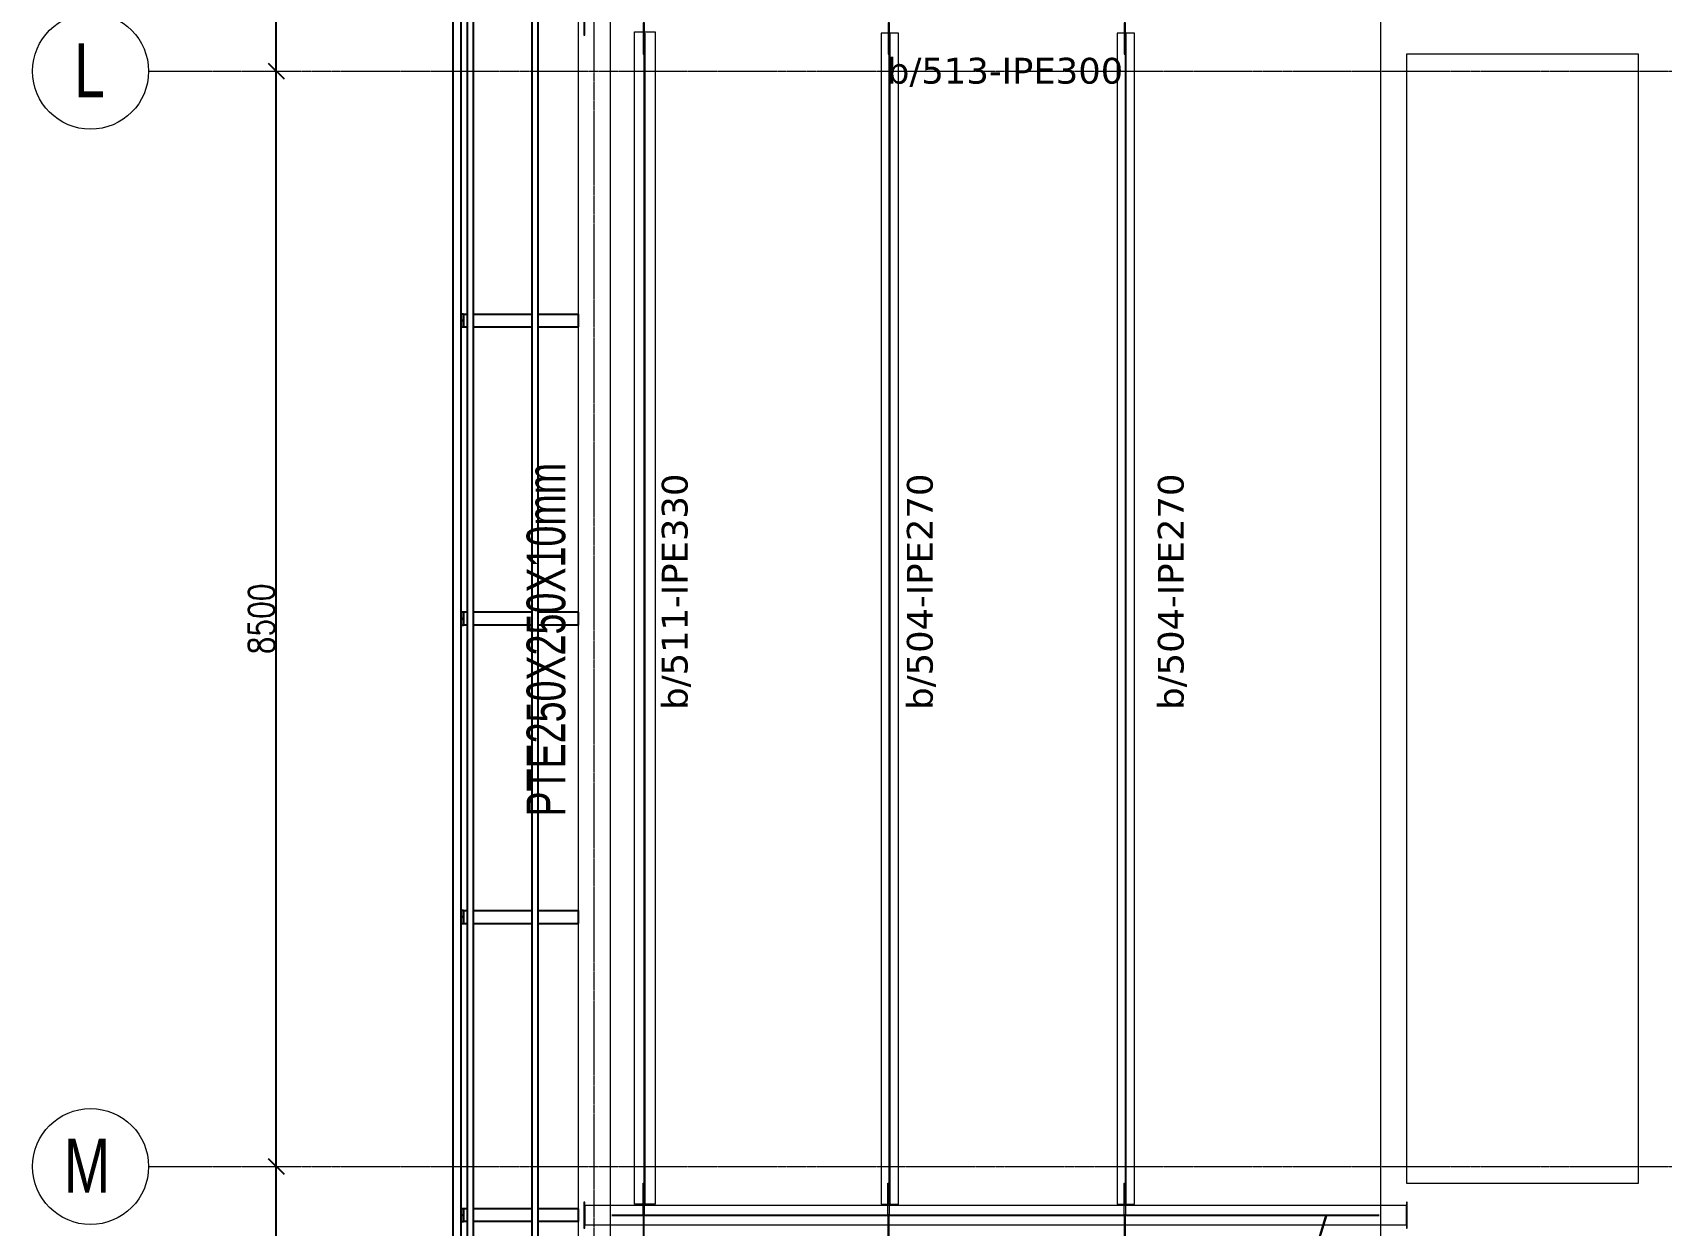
# Model space of a CAD drawing. Header units: millimetres. Extents: x -900 to 75397, y -21218 to 30654.
# Drawn here: x -900 to 11737, y 8043 to 17300 of the extents above; entities that cross this region are included whole.
import ezdxf

# ---------------------------------------------------------------- set-up
doc = ezdxf.new("R2010")
doc.units = ezdxf.units.MM
doc.header["$LTSCALE"] = 0.9
doc.linetypes.add('Grid Line', pattern=[3.33375, 1.905, -0.47625, 0.47625, -0.47625])
for name, color, linetype, lineweight in [('0-3', 250, 'Continuous', 5), ('A_ALMA', 255, 'Continuous', 5), ('E_EJES', 8, 'Continuous', 9), ('E_EJES-1', 8, 'Grid Line', 9), ('E_TEXTO', 3, 'Continuous', 9), ('E_VIGAS', 5, 'Continuous', 9), ('E_VIGAS-1', 5, 'Continuous', 25), ('E_VIGAS-2', 1, 'Continuous', 25), ('P-PLATINA', 6, 'Continuous', 15), ('VIGAS_HCB', 253, 'Continuous', 15)]:
    doc.layers.add(name, color=color, linetype=linetype, lineweight=lineweight)
doc.layers.add('COTAS', color=8, linetype='Continuous')
doc.styles.add('Arial Narrow', font='', dxfattribs={"width": 0.85, "height": 0.3})
doc.styles.add('CNI_COTAS', font='romans.shx', dxfattribs={"width": 0.8})
doc.styles.add('Swis721 LtCn BT', font='swisscl.ttf', dxfattribs={"height": 0.42})
doc.styles.add('VERDANA', font='verdana.ttf')
doc.styles.get('Arial Narrow').set_extended_font_data('Arial Narrow')
doc.dimstyles.new('1.5', dxfattribs={"dimscale": 0, "dimtxt": 200, "dimasz": 120, "dimexe": 4, "dimexo": 4, "dimgap": 15, "dimtad": 1, "dimdec": 0, "dimzin": 4, "dimdsep": 46, "dimtxsty": 'CNI_COTAS', "dimblk": 'OBLIQUE', "dimcen": -0.09, "dimclrd": 256, "dimclrt": 3, "dimadec": 0, "dimazin": 0, "dimtfac": 1, "dimtdec": 0, "dimtmove": 2, "dimatfit": 0, "dimldrblk": 'OBLIQUE', "dimfxl": 0.05, "dimtolj": 1, "dimtzin": 0, "dimarcsym": 0})

# ---------------------------------------------------------------- blocks, each defined once
blk = doc.blocks.new('EST_SFM_VIGA-METALICA-SECCION-C - EST_SFM_VIGA-METALICA-UPN160-1602621-PLANTA DE PISO 14 N_E_ _56_55m')
at = {"layer": 'E_VIGAS-1'}
for p, q in [((14.466, 0.047), (-14.455, 0.047)), ((-14.46, -0.018), (14.471, -0.018))]:
    blk.add_line(p, q, dxfattribs=at)
blk = doc.blocks.new('EST_SFM_VIGA-METALICA-SECCION-C - EST_SFM_VIGA-METALICA-UPN100-1529610-PLANTA DE PISO 14 N_E_ _56_55m')
at = {"layer": 'E_VIGAS-2'}
for p, q in [((14.393, 0.032), (-14.441, 0.032)), ((-14.442, -0.018), (14.393, -0.018))]:
    blk.add_line(p, q, dxfattribs=at)
blk = doc.blocks.new('EST_SFM_VIGA-METALICA-SECCION-C - EST_SFM_VIGA-METALICA-UPN100-1529678-PLANTA DE PISO 14 N_E_ _56_55m')
at = {"layer": 'E_VIGAS-2'}
for p, q in [((13.374, 0.018), (-13.422, 0.018)), ((-13.504, -0.032), (13.456, -0.032))]:
    blk.add_line(p, q, dxfattribs=at)
blk = doc.blocks.new('DCTIB_CNI_EST_MOD-1A-FAC_0001_rvt-2-PLANTA DE PISO 14 N_E_ _56_55m')
at = {"layer": 'E_VIGAS-1'}
for p, q in [((-75.177, 155.778), (-75.195, 155.778)), ((-75.195, 155.731), (-75.181, 155.731)), ((-75.181, 155.725), (-75.195, 155.725)), ((-75.181, 155.731), (-75.176, 155.731)), ((-75.181, 155.731), (-75.176, 155.731)), ((-75.177, 155.731), (-75.181, 155.731)), ((-75.176, 155.725), (-75.181, 155.725)), ((-75.181, 155.725), (-75.177, 155.725)), ((-75.176, 155.725), (-75.181, 155.725)), ((-75.177, 155.741), (-75.177, 155.778)), ((-75.177, 155.778), (-75.175, 155.778)), ((-75.177, 155.678), (-75.177, 155.716)), ((-75.175, 155.678), (-75.175, 155.778)), ((-75.175, 155.778), (-75.147, 155.778)), ((-75.175, 155.778), (-75.175, 155.678)), ((-75.097, 155.778), (-74.647, 155.778)), ((-74.597, 155.778), (-74.286, 155.778)), ((-74.286, 155.778), (-74.286, 155.678)), ((-75.195, 155.678), (-75.177, 155.678)), ((-75.175, 155.678), (-75.177, 155.678)), ((-75.175, 155.678), (-75.147, 155.678)), ((-75.097, 155.678), (-74.647, 155.678)), ((-74.597, 155.678), (-74.286, 155.678)), ((-75.177, 153.464), (-75.195, 153.464)), ((-75.177, 153.464), (-75.175, 153.464)), ((-75.177, 153.426), (-75.177, 153.464)), ((-75.175, 153.364), (-75.175, 153.464)), ((-75.175, 153.464), (-75.175, 153.364)), ((-75.147, 153.464), (-75.175, 153.464)), ((-74.647, 153.464), (-75.097, 153.464)), ((-74.287, 153.464), (-74.597, 153.464)), ((-74.287, 153.464), (-74.287, 153.364)), ((-75.195, 153.417), (-75.181, 153.417)), ((-75.181, 153.411), (-75.195, 153.411)), ((-75.195, 153.364), (-75.177, 153.364)), ((-75.181, 153.417), (-75.176, 153.417)), ((-75.181, 153.417), (-75.176, 153.417)), ((-75.177, 153.417), (-75.181, 153.417)), ((-75.176, 153.411), (-75.181, 153.411)), ((-75.181, 153.411), (-75.177, 153.411)), ((-75.176, 153.411), (-75.181, 153.411)), ((-75.177, 153.364), (-75.177, 153.401)), ((-75.175, 153.364), (-75.177, 153.364)), ((-75.147, 153.364), (-75.175, 153.364)), ((-74.647, 153.364), (-75.097, 153.364)), ((-74.287, 153.364), (-74.597, 153.364)), ((-75.177, 151.149), (-75.195, 151.149)), ((-75.177, 151.112), (-75.177, 151.149)), ((-75.177, 151.149), (-75.175, 151.149)), ((-75.175, 151.049), (-75.175, 151.149)), ((-75.175, 151.149), (-75.147, 151.149)), ((-75.175, 151.149), (-75.175, 151.049)), ((-75.097, 151.149), (-74.647, 151.149)), ((-74.597, 151.149), (-74.287, 151.149)), ((-74.287, 151.149), (-74.287, 151.049)), ((-75.195, 151.102), (-75.181, 151.102)), ((-75.181, 151.097), (-75.195, 151.097)), ((-75.195, 151.049), (-75.177, 151.049)), ((-75.181, 151.102), (-75.176, 151.102)), ((-75.181, 151.102), (-75.176, 151.102)), ((-75.177, 151.102), (-75.181, 151.102)), ((-75.176, 151.097), (-75.181, 151.097)), ((-75.181, 151.097), (-75.177, 151.097)), ((-75.176, 151.097), (-75.181, 151.097)), ((-75.177, 151.049), (-75.177, 151.087)), ((-75.175, 151.049), (-75.177, 151.049)), ((-75.175, 151.049), (-75.147, 151.049)), ((-75.097, 151.049), (-74.647, 151.049)), ((-74.597, 151.049), (-74.287, 151.049)), ((-75.177, 148.835), (-75.195, 148.835)), ((-75.195, 148.788), (-75.181, 148.788)), ((-75.181, 148.782), (-75.195, 148.782)), ((-75.181, 148.788), (-75.176, 148.788)), ((-75.181, 148.788), (-75.176, 148.788)), ((-75.177, 148.788), (-75.181, 148.788)), ((-75.176, 148.782), (-75.181, 148.782)), ((-75.181, 148.782), (-75.177, 148.782)), ((-75.176, 148.782), (-75.181, 148.782)), ((-75.177, 148.835), (-75.175, 148.835)), ((-75.177, 148.798), (-75.177, 148.835)), ((-75.177, 148.735), (-75.177, 148.772)), ((-75.175, 148.735), (-75.175, 148.835)), ((-75.175, 148.835), (-75.175, 148.735)), ((-75.147, 148.835), (-75.175, 148.835)), ((-74.647, 148.835), (-75.097, 148.835)), ((-74.287, 148.835), (-74.597, 148.835)), ((-74.287, 148.835), (-74.287, 148.735)), ((-75.195, 148.735), (-75.177, 148.735)), ((-75.175, 148.735), (-75.177, 148.735)), ((-75.147, 148.735), (-75.175, 148.735)), ((-74.647, 148.735), (-75.097, 148.735)), ((-74.287, 148.735), (-74.597, 148.735))]:
    blk.add_line(p, q, dxfattribs=at)
for points, knots in [([(-75.181, 155.731), (-75.181, 155.731), (-75.18, 155.731), (-75.179, 155.732), (-75.178, 155.733), (-75.177, 155.734), (-75.177, 155.735), (-75.177, 155.736), (-75.177, 155.738), (-75.177, 155.74), (-75.177, 155.741)], [0, 0, 0, 0, 0.142857, 0.285714, 0.428571, 0.571429, 0.678571, 0.732143, 0.785714, 1, 1, 1, 1]), ([(-75.177, 155.716), (-75.177, 155.716), (-75.177, 155.718), (-75.177, 155.72), (-75.177, 155.722), (-75.178, 155.724), (-75.179, 155.725), (-75.181, 155.725), (-75.181, 155.725)], [0, 0, 0, 0, 0.142857, 0.285714, 0.428571, 0.571429, 0.785714, 1, 1, 1, 1]), ([(-75.181, 153.417), (-75.181, 153.417), (-75.18, 153.417), (-75.179, 153.417), (-75.178, 153.418), (-75.177, 153.42), (-75.177, 153.421), (-75.177, 153.422), (-75.177, 153.424), (-75.177, 153.425), (-75.177, 153.426)], [0, 0, 0, 0, 0.142857, 0.285714, 0.428571, 0.571429, 0.678571, 0.732143, 0.785714, 1, 1, 1, 1]), ([(-75.177, 153.401), (-75.177, 153.402), (-75.177, 153.403), (-75.177, 153.406), (-75.177, 153.408), (-75.178, 153.409), (-75.179, 153.411), (-75.181, 153.411), (-75.181, 153.411)], [0, 0, 0, 0, 0.142857, 0.285714, 0.428571, 0.571429, 0.785714, 1, 1, 1, 1]), ([(-75.181, 151.102), (-75.181, 151.102), (-75.18, 151.102), (-75.179, 151.103), (-75.178, 151.104), (-75.177, 151.105), (-75.177, 151.107), (-75.177, 151.108), (-75.177, 151.109), (-75.177, 151.111), (-75.177, 151.112)], [0, 0, 0, 0, 0.142857, 0.285714, 0.428571, 0.571429, 0.678571, 0.732143, 0.785714, 1, 1, 1, 1]), ([(-75.177, 151.087), (-75.177, 151.088), (-75.177, 151.089), (-75.177, 151.091), (-75.177, 151.093), (-75.178, 151.095), (-75.179, 151.096), (-75.181, 151.097), (-75.181, 151.097)], [0, 0, 0, 0, 0.142857, 0.285714, 0.428571, 0.571429, 0.785714, 1, 1, 1, 1]), ([(-75.181, 148.788), (-75.181, 148.788), (-75.18, 148.788), (-75.179, 148.788), (-75.178, 148.79), (-75.177, 148.791), (-75.177, 148.792), (-75.177, 148.793), (-75.177, 148.795), (-75.177, 148.796), (-75.177, 148.798)], [0, 0, 0, 0, 0.142857, 0.285714, 0.428571, 0.571429, 0.678571, 0.732143, 0.785714, 1, 1, 1, 1]), ([(-75.177, 148.772), (-75.177, 148.773), (-75.177, 148.775), (-75.177, 148.777), (-75.177, 148.779), (-75.178, 148.781), (-75.179, 148.782), (-75.181, 148.782), (-75.181, 148.782)], [0, 0, 0, 0, 0.142857, 0.285714, 0.428571, 0.571429, 0.785714, 1, 1, 1, 1])]:
    blk.add_open_spline(points, degree=3, knots=knots, dxfattribs=at)
for name, p, rotation in [('EST_SFM_VIGA-METALICA-SECCION-C - EST_SFM_VIGA-METALICA-UPN160-1602621-PLANTA DE PISO 14 N_E_ _56_55m', (-75.242, 153.418), 270), ('EST_SFM_VIGA-METALICA-SECCION-C - EST_SFM_VIGA-METALICA-UPN100-1529610-PLANTA DE PISO 14 N_E_ _56_55m', (-75.13, 153.388), 269.9999999999999), ('EST_SFM_VIGA-METALICA-SECCION-C - EST_SFM_VIGA-METALICA-UPN100-1529678-PLANTA DE PISO 14 N_E_ _56_55m', (-74.615, 153.388), 270.0000000000001)]:
    blk.add_blockref(name, p, dxfattribs=dict(at, rotation=rotation))
blk = doc.blocks.new('Grid - CNI_NOMBRE EJES-372759-PLANTA DE PISO 14 N_E_ _56_55m')
at = {"layer": 'E_EJES'}
blk.add_circle((0, 0), 0.003, dxfattribs=at)
blk = doc.blocks.new('_Oblique')
at = {"color": 0, "linetype": 'ByBlock', "lineweight": -2}
blk.add_line((-0.5, -0.5), (0.5, 0.5), dxfattribs=at)
blk = doc.blocks.new('*D428')
at = {"layer": 'COTAS', "lineweight": -2, "transparency": 16777216}
blk.add_line((991, 0), (991, 8500), dxfattribs=at)
at = {"layer": 'COTAS', "color": 0, "lineweight": -2, "transparency": 16777216}
blk.add_line((995, 0), (995, 0), dxfattribs=at)
at = {"layer": 'Defpoints', "color": 0, "transparency": 16777216}
for p in [(991, 8500), (991, 8500), (991, 0)]:
    blk.add_point(p, dxfattribs=at)
at = {"layer": 'COTAS', "lineweight": -2, "transparency": 16777216, "xscale": 120, "yscale": 120, "zscale": 120}
for p, rotation in [((991, 8500), 90), ((991, 0), 270)]:
    blk.add_blockref('_Oblique', p, dxfattribs=dict(at, rotation=rotation))
at = {"layer": 'COTAS', "color": 3, "transparency": 16777216, "insert": (876, 4250), "char_height": 200, "attachment_point": 5, "rotation": 90, "style": 'CNI_COTAS'}
blk.add_mtext('\\A1;8500', dxfattribs=at)
blk = doc.blocks.new('*D429')
at = {"layer": 'COTAS', "lineweight": -2, "transparency": 16777216}
blk.add_line((991, 8500), (991, 17000), dxfattribs=at)
at = {"layer": 'COTAS', "color": 0, "lineweight": -2, "transparency": 16777216}
for p, q in [((995, 17000), (995, 17000)), ((995, 8500), (995, 8500))]:
    blk.add_line(p, q, dxfattribs=at)
at = {"layer": 'Defpoints', "color": 0, "transparency": 16777216}
for p in [(991, 17000), (991, 17000), (991, 8500)]:
    blk.add_point(p, dxfattribs=at)
at = {"layer": 'COTAS', "lineweight": -2, "transparency": 16777216, "xscale": 120, "yscale": 120, "zscale": 120}
for p, rotation in [((991, 17000), 90), ((991, 8500), 270)]:
    blk.add_blockref('_Oblique', p, dxfattribs=dict(at, rotation=rotation))
at = {"layer": 'COTAS', "color": 3, "transparency": 16777216, "insert": (876, 12750), "char_height": 200, "attachment_point": 5, "rotation": 90, "style": 'CNI_COTAS'}
blk.add_mtext('\\A1;8500', dxfattribs=at)
blk = doc.blocks.new('*D430')
at = {"layer": 'COTAS', "lineweight": -2, "transparency": 16777216}
blk.add_line((991, 17000), (991, 25500), dxfattribs=at)
at = {"layer": 'COTAS', "color": 0, "lineweight": -2, "transparency": 16777216}
for p, q in [((995, 25500), (995, 25500)), ((995, 17000), (995, 17000))]:
    blk.add_line(p, q, dxfattribs=at)
at = {"layer": 'Defpoints', "color": 0, "transparency": 16777216}
for p in [(991, 25500), (991, 25500), (991, 17000)]:
    blk.add_point(p, dxfattribs=at)
at = {"layer": 'COTAS', "lineweight": -2, "transparency": 16777216, "xscale": 120, "yscale": 120, "zscale": 120}
for p, rotation in [((991, 25500), 90), ((991, 17000), 270)]:
    blk.add_blockref('_Oblique', p, dxfattribs=dict(at, rotation=rotation))
at = {"layer": 'COTAS', "color": 3, "transparency": 16777216, "insert": (876, 21250), "char_height": 200, "attachment_point": 5, "rotation": 90, "style": 'CNI_COTAS'}
blk.add_mtext('\\A1;8500', dxfattribs=at)

msp = doc.modelspace()

# ---------------------------------------------------------------- linework, layer by layer
at = {"layer": 'A_ALMA'}
for p, q in [((3846.2, 8207.6), (3846.2, 17295.2)), ((3853.7, 8207.6), (3853.7, 17295.2)), ((5746.7, 8207.6), (5746.7, 17295.2)), ((5753.3, 8207.6), (5753.3, 17295.2)), ((7579.2, 8207.5), (7579.2, 17295.1)), ((7585.8, 8207.5), (7585.8, 17295.1)), ((3593.4, 8126.1), (9548.4, 8126.1)), ((3593.4, 8119), (9548.4, 8119))]:
    msp.add_line(p, q, dxfattribs=at)
at = {"layer": 'E_EJES-1'}
for p, q in [((3457.4, -4386.1), (3457.4, 29754.4)), ((0, 17000), (74491, 17000)), ((0, 8500), (74491, 8500))]:
    msp.add_line(p, q, dxfattribs=at)
at = {"layer": 'E_VIGAS', "color": 30, "true_color": 0xf26722}
for points in [[(9558.4, 26595.9), (9558.5, -1095.9), (65358.6, -1095.8), (65358.6, 26595.9)], [(3333.4, 235), (3583.4, 235), (3583.4, 25265), (3333.4, 25265)], [(9758.4, 17132.6), (9758.4, 8370.2), (11558.4, 8370.2), (11558.4, 17132.6)]]:
    msp.add_lwpolyline(points, close=True, dxfattribs=at)
at = {"layer": 'P-PLATINA'}
for points in [[(3837.2, 17132.6), (3847.2, 17132.6), (3847.2, 17376.6), (3837.2, 17376.6)], [(5739.2, 17132.6), (5749.2, 17132.6), (5749.2, 17376.6), (5739.2, 17376.6)], [(7569.2, 17132.6), (7579.2, 17132.6), (7579.2, 17376.6), (7569.2, 17376.6)], [(3836.2, 8370.1), (3846.2, 8370.1), (3846.2, 8126.1), (3836.2, 8126.1)], [(5736.7, 8370.1), (5746.7, 8370.1), (5746.7, 8126.1), (5736.7, 8126.1)], [(7569.2, 8370.1), (7579.2, 8370.1), (7579.2, 8126.1), (7569.2, 8126.1)], [(3836.3, 7875), (3846.3, 7875), (3846.3, 8119), (3836.3, 8119)], [(5736.8, 7875), (5746.8, 7875), (5746.8, 8119), (5736.8, 8119)], [(7569.2, 7875), (7579.2, 7875), (7579.2, 8119), (7569.2, 8119)], [(9060.3, 7886), (9069.8, 7883), (9141.5, 8116.3), (9132, 8119.2)]]:
    msp.add_lwpolyline(points, close=True, dxfattribs=at)
at = {"layer": 'VIGAS_HCB', "color": 8}
for points in [[(3377.4, 17480.2), (3377.4, 17280.2), (3383.4, 17280.2), (3383.4, 17480.2)], [(3377.4, 8222.6), (3377.4, 8022.6), (3383.4, 8022.6), (3383.4, 8222.6)], [(9758.4, 8222.6), (9758.4, 8022.6), (9764.4, 8022.6), (9764.4, 8222.6)]]:
    msp.add_lwpolyline(points, close=True, dxfattribs=at)
at = {"layer": 'VIGAS_HCB'}
for points in [[(3930, 8207.6), (3770, 8207.6), (3770, 17305.2), (3930, 17305.2)], [(5682.5, 8207.6), (5817.5, 8207.6), (5817.5, 17295.2), (5682.5, 17295.2)], [(7515, 8207.5), (7650, 8207.5), (7650, 17295.1), (7515, 17295.1)], [(3383.4, 8047.6), (9758.4, 8047.6), (9758.4, 8197.6), (3383.4, 8197.6)]]:
    msp.add_lwpolyline(points, close=True, dxfattribs=at)

# ---------------------------------------------------------------- block references
at = {"layer": '0-3', "xscale": 1000.000000000014, "yscale": 1000.000000000014, "zscale": 1000.000000000014}
msp.add_blockref('DCTIB_CNI_EST_MOD-1A-FAC_0001_rvt-2-PLANTA DE PISO 14 N_E_ _56_55m', (77619.5, -140662.4), dxfattribs=at)
at = {"layer": 'E_EJES', "xscale": 150000.0000000019, "yscale": 150000.0000000019, "zscale": 150000.0000000019, "rotation": 269.9999999999994}
for p in [(-450, 17000), (-450, 8500)]:
    msp.add_blockref('Grid - CNI_NOMBRE EJES-372759-PLANTA DE PISO 14 N_E_ _56_55m', p, dxfattribs=at)

# ---------------------------------------------------------------- texts
at = {"layer": 'E_EJES', "char_height": 420, "attachment_point": 1, "style": 'Swis721 LtCn BT'}
for s, insert, width in [('L', (-577.6, 17216.7), 288.608), ('M', (-657.1, 8716.7), 481.013)]:
    msp.add_mtext(s, dxfattribs=dict(at, insert=insert, width=width))
at = {"layer": 'E_TEXTO', "insert": (5729.3, 17104.2), "char_height": 200, "width": 2013.707, "attachment_point": 1, "style": 'VERDANA'}
msp.add_mtext('b/513-IPE300', dxfattribs=at)
at = {"layer": 'E_TEXTO', "attachment_point": 1, "rotation": 90}
for s, insert, char_height, width, style in [('PTE250X250X10mm', (2933.1, 11216.3), 300, 3434.429, 'Arial Narrow'), ('b/511-IPE330', (3981.7, 12045.1), 200, 1206.139, 'VERDANA'), ('b/504-IPE270', (5883.4, 12045.1), 200, 1206.139, 'VERDANA'), ('b/504-IPE270', (7830.5, 12045.1), 200, 1206.139, 'VERDANA')]:
    msp.add_mtext(s, dxfattribs=dict(at, insert=insert, char_height=char_height, width=width, style=style))

# ---------------------------------------------------------------- dimensions: what is measured, and where the dimension line sits
at = {"layer": 'COTAS'}
for base, p1, p2, picture, middle in [((991.5, 25500), (991.5, 17000), (991.5, 25500), '*D430', (876.5, 21250)), ((991.5, 17000), (991.5, 8500), (991.5, 17000), '*D429', (876.5, 12750)), ((991.5, 8500), (991.5, 0), (991.5, 8500), '*D428', (876.5, 4250))]:
    dim = msp.add_linear_dim(base=base, p1=p1, p2=p2, angle=90, dimstyle='1.5', override={"dimscale": 1}, dxfattribs=at)
    dim.commit()
    dim.dimension.update_dxf_attribs({"geometry": picture, "text_midpoint": middle})

doc.saveas('drawing.dxf')
